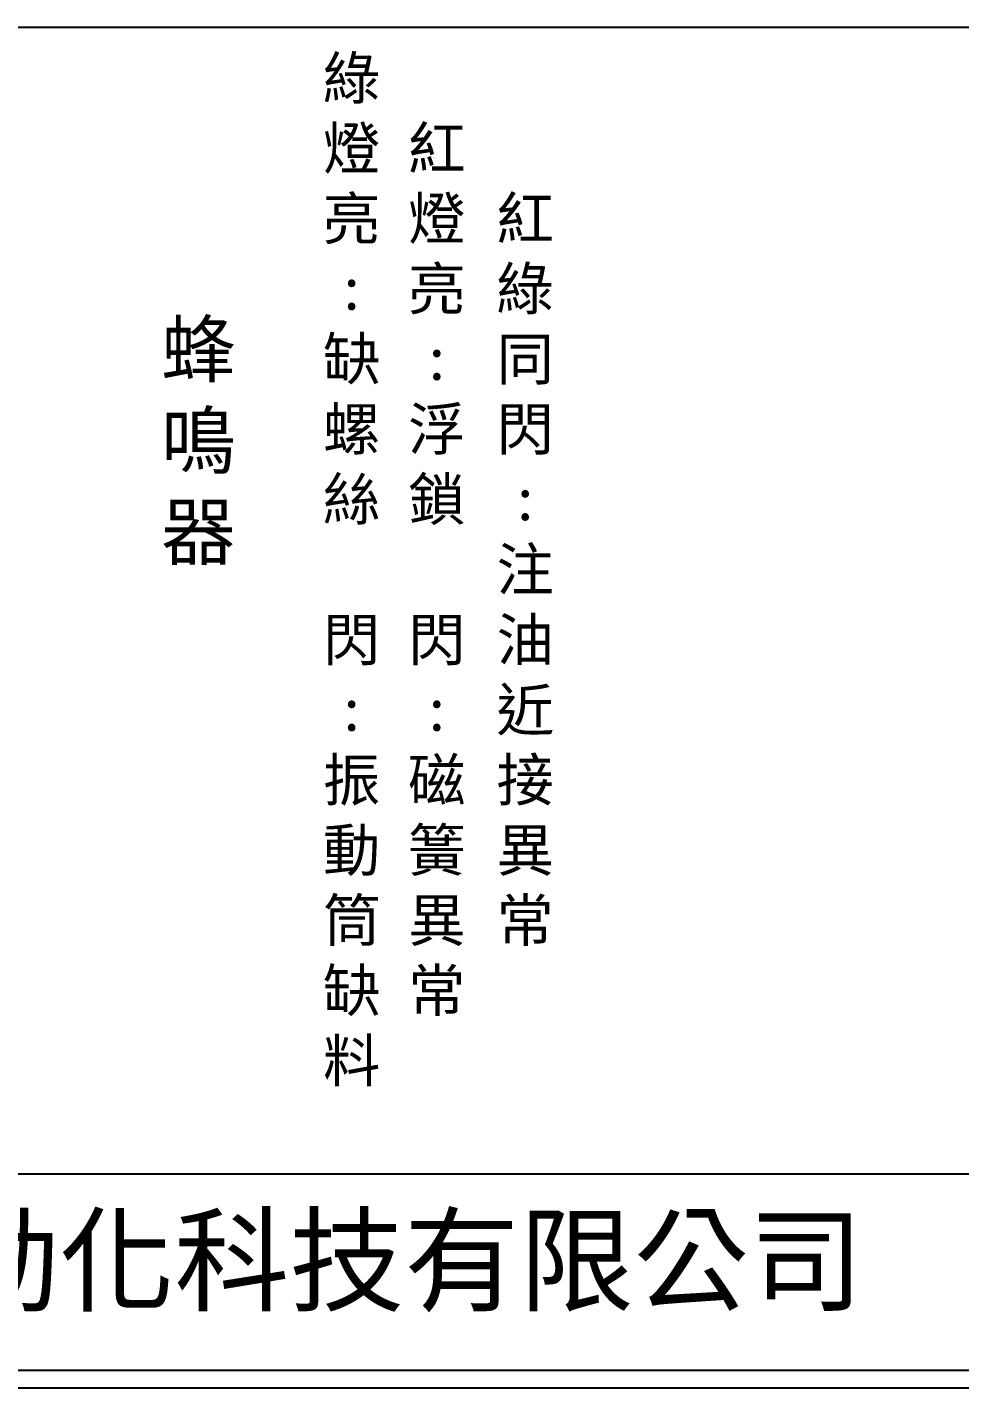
# Model space of a CAD drawing. Extents: x 926 to 1213, y 3 to 207.
# Drawn here: x 994.8 to 1061.2, y 3 to 100 of the extents above; entities that cross this region are included whole.
import ezdxf

# ---------------------------------------------------------------- set-up
doc = ezdxf.new("R2010")
doc.units = 0
doc.layers.add('圖框層', color=7, linetype='CONTINUOUS')
doc.layers.add('標尺寸層', color=3, linetype='CONTINUOUS')
doc.styles.add('CNS', font='romanc.shx', dxfattribs={"bigfont": 'chineset.shx'})
doc.styles.add('STSL', font='KAIU.TTF')

msp = doc.modelspace()

# ---------------------------------------------------------------- linework, layer by layer
at = {"layer": '圖框層', "color": 7}
for p, q in [((926.992, 18.25), (1211.493, 18.25)), ((926.992, 4.25), (1211.493, 4.25)), ((925.742, 3), (1212.742, 3))]:
    msp.add_line(p, q, dxfattribs=at)
at = {"layer": '標尺寸層', "color": 7}
msp.add_line((930.49, 99.958), (1208.361, 99.958), dxfattribs=at)

# ---------------------------------------------------------------- texts
at = {"layer": '圖框層', "color": 4, "style": 'STSL'}
msp.add_text('泓陞自動化科技有限公司', height=6, dxfattribs=at).set_placement((964.346, 9.076))
at = {"layer": '標尺寸層', "color": 7, "width": 2.84806, "attachment_point": 5, "style": 'CNS'}
for s, insert, char_height in [('{\\fDFKai-SB|b0|i0|c136|p65;綠燈亮\\P:\\P缺螺絲\\P\\P閃\\P:\\P振動筒缺料}', (1017.891, 61.156), 3), ('{\\fDFKai-SB|b0|i0|c136|p65;紅燈亮\\P:\\P浮鎖\\P\\P閃\\P:\\P磁簧異常}', (1023.958, 61.156), 3), ('{\\fDFKai-SB|b0|i0|c136|p65;紅綠同閃\\P:\\P注油近接異常}', (1030.258, 61.156), 3), ('{\\fDFKai-SB|b0|i0|c136|p65;蜂鳴器}', (1006.977, 70.295), 3.9)]:
    msp.add_mtext(s, dxfattribs=dict(at, insert=insert, char_height=char_height))

doc.saveas('drawing.dxf')
